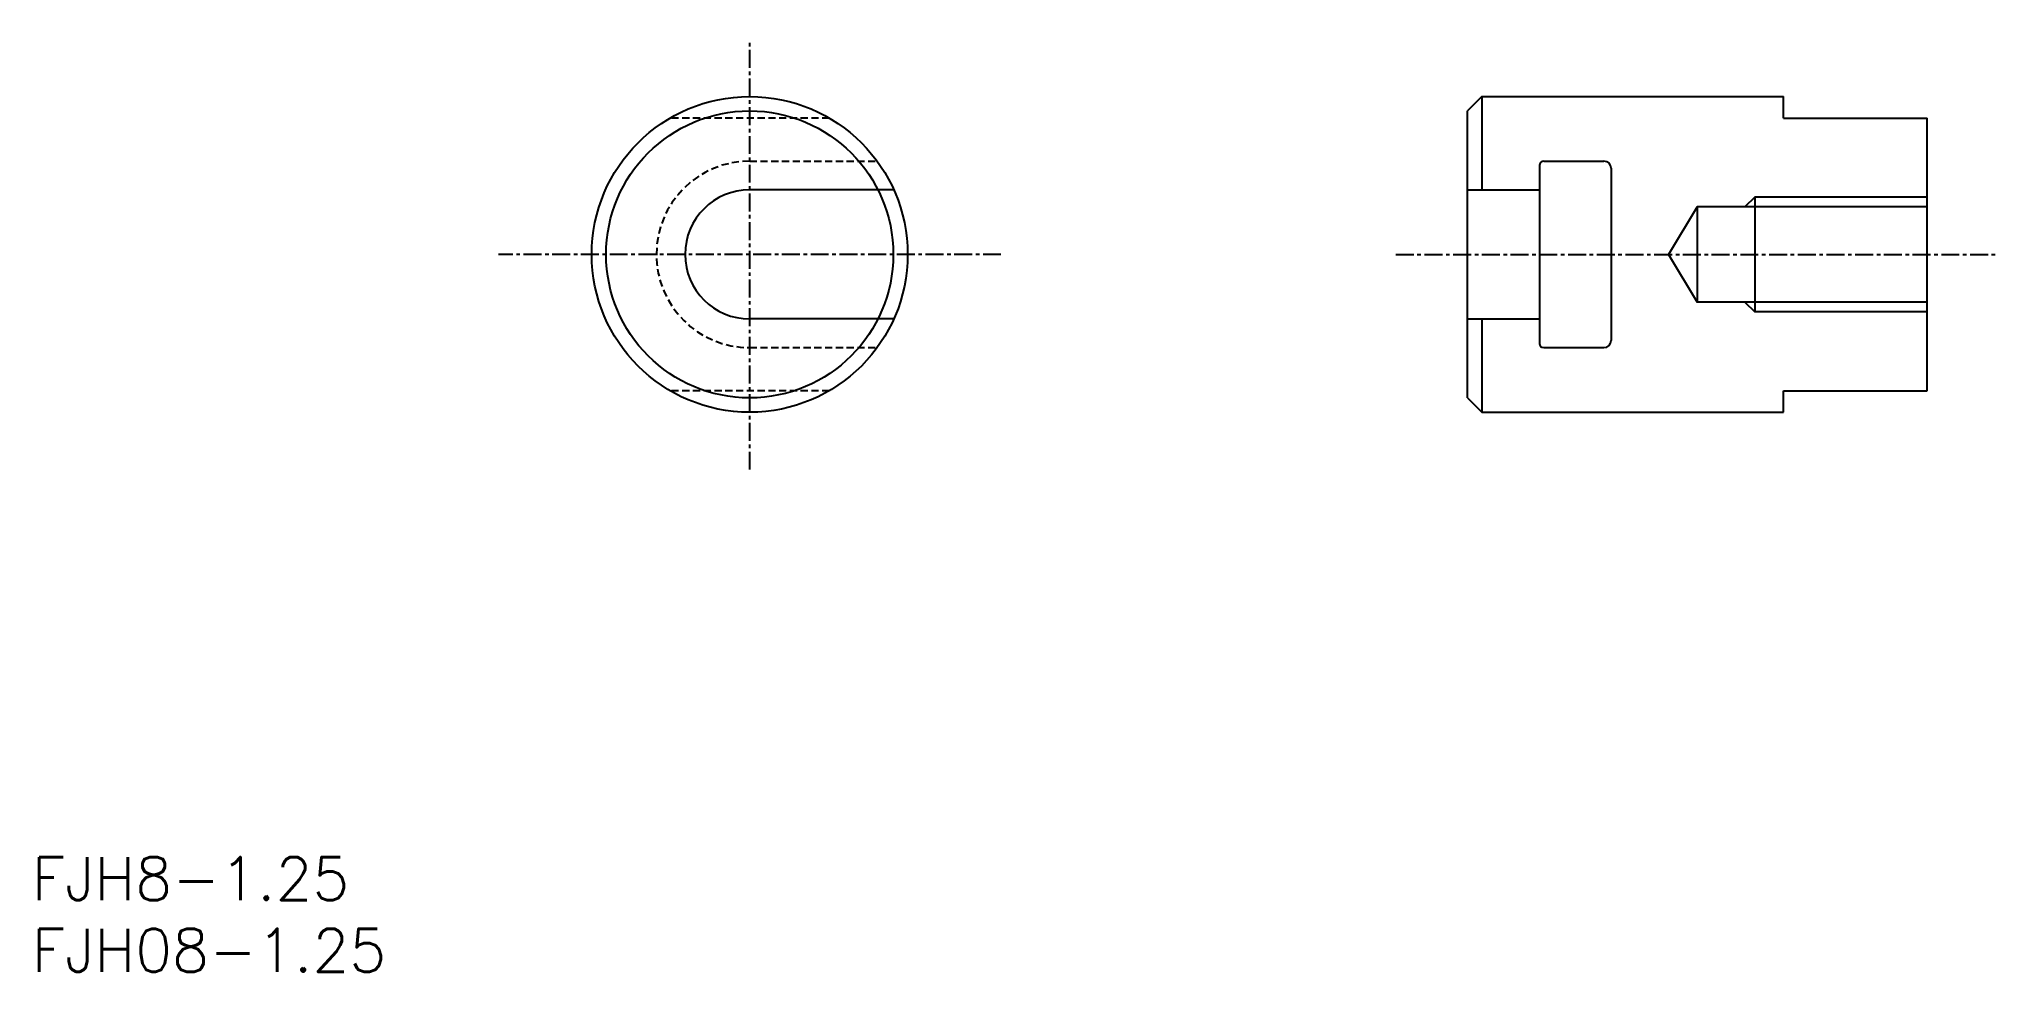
# Model space of a CAD drawing. Extents: x 1 to 137, y 0 to 65.
import ezdxf

# ---------------------------------------------------------------- set-up
doc = ezdxf.new("R2010")
doc.units = 0
doc.linetypes.add('CENTER', pattern=[2, 1.25, -0.25, 0.25, -0.25])
doc.linetypes.add('DASHED', pattern=[0.75, 0.5, -0.25])
doc.layers.get('0').update_dxf_attribs({"linetype": 'CONTINUOUS'})
doc.layers.add('CENTER', color=1, linetype='CENTER')
doc.styles.get("Standard").update_dxf_attribs({"font": 'txt.shx'})

# ---------------------------------------------------------------- blocks, each defined once
blk = doc.blocks.new('*U15')
at = {"color": 7, "linetype": 'CONTINUOUS'}
blk.add_text('FJH08-1.25', height=3, dxfattribs=at).set_placement((0, 0))
blk = doc.blocks.new('*U16')
at = {"color": 7, "linetype": 'CONTINUOUS'}
blk.add_text('FJH8-1.25', height=3, dxfattribs=at).set_placement((0, 5))

msp = doc.modelspace()

# ---------------------------------------------------------------- linework, layer by layer
at = {"color": 7, "linetype": 'CONTINUOUS'}
for p, q in [((101, 61), (100, 60)), ((101, 61), (122, 61)), ((101, 61), (101, 54.5)), ((122, 59.5), (122, 61)), ((100, 40), (100, 60)), ((122, 59.5), (132, 59.5)), ((132, 40.5), (132, 59.5)), ((105, 56.2), (105, 43.8)), ((105.3, 56.5), (109.5, 56.5)), ((110, 56), (110, 44)), ((60.04, 54.5), (50, 54.5)), ((100, 54.5), (105, 54.5)), ((116, 53.32), (114, 50)), ((132, 53.32), (116, 53.32)), ((116, 53.32), (116, 46.68)), ((114, 50), (116, 46.68)), ((132, 46.68), (116, 46.68)), ((60.04, 45.5), (50, 45.5)), ((100, 45.5), (105, 45.5)), ((101, 45.5), (101, 39)), ((105.3, 43.5), (109.5, 43.5)), ((100, 40), (101, 39)), ((122, 39), (122, 40.5)), ((122, 40.5), (132, 40.5)), ((101, 39), (122, 39))]:
    msp.add_line(p, q, dxfattribs=at)
at = {"color": 3, "linetype": 'DASHED'}
for p, q in [((55.55, 59.5), (44.45, 59.5)), ((50, 56.5), (58.87, 56.5)), ((50, 43.5), (58.87, 43.5)), ((55.55, 40.5), (44.45, 40.5))]:
    msp.add_line(p, q, dxfattribs=at)
at = {"color": 3, "linetype": 'CONTINUOUS'}
for p, q in [((120, 54), (119.32, 53.32)), ((132, 54), (120, 54)), ((120, 54), (120, 46)), ((119.32, 46.68), (120, 46)), ((132, 46), (120, 46))]:
    msp.add_line(p, q, dxfattribs=at)
at = {"color": 7, "linetype": 'CONTINUOUS'}
for radius in [11, 10]:
    msp.add_circle((50, 50), radius, dxfattribs=at)
at = {"color": 3, "linetype": 'DASHED'}
msp.add_arc((50, 50), 6.5, 90, 270, dxfattribs=at)
at = {"color": 7, "linetype": 'CONTINUOUS'}
for centre, radius, start, end in [((105.3, 56.2), 0.3, 90, 180), ((109.5, 56), 0.5, 0, 90), ((50, 50), 4.5, 90, 270), ((105.3, 43.8), 0.3, 180, 270), ((109.5, 44), 0.5, 270, 0)]:
    msp.add_arc(centre, radius, start, end, dxfattribs=at)
at = {"layer": 'CENTER', "color": 1, "linetype": 'CENTER'}
for p, q in [((50, 35), (50, 65)), ((67.5, 50), (32.5, 50)), ((95, 50), (137, 50))]:
    msp.add_line(p, q, dxfattribs=at)

# ---------------------------------------------------------------- block references
at = {"color": 7, "linetype": 'CONTINUOUS'}
for name in ['*U16', '*U15']:
    msp.add_blockref(name, (0, 0), dxfattribs=at)

doc.saveas('drawing.dxf')
